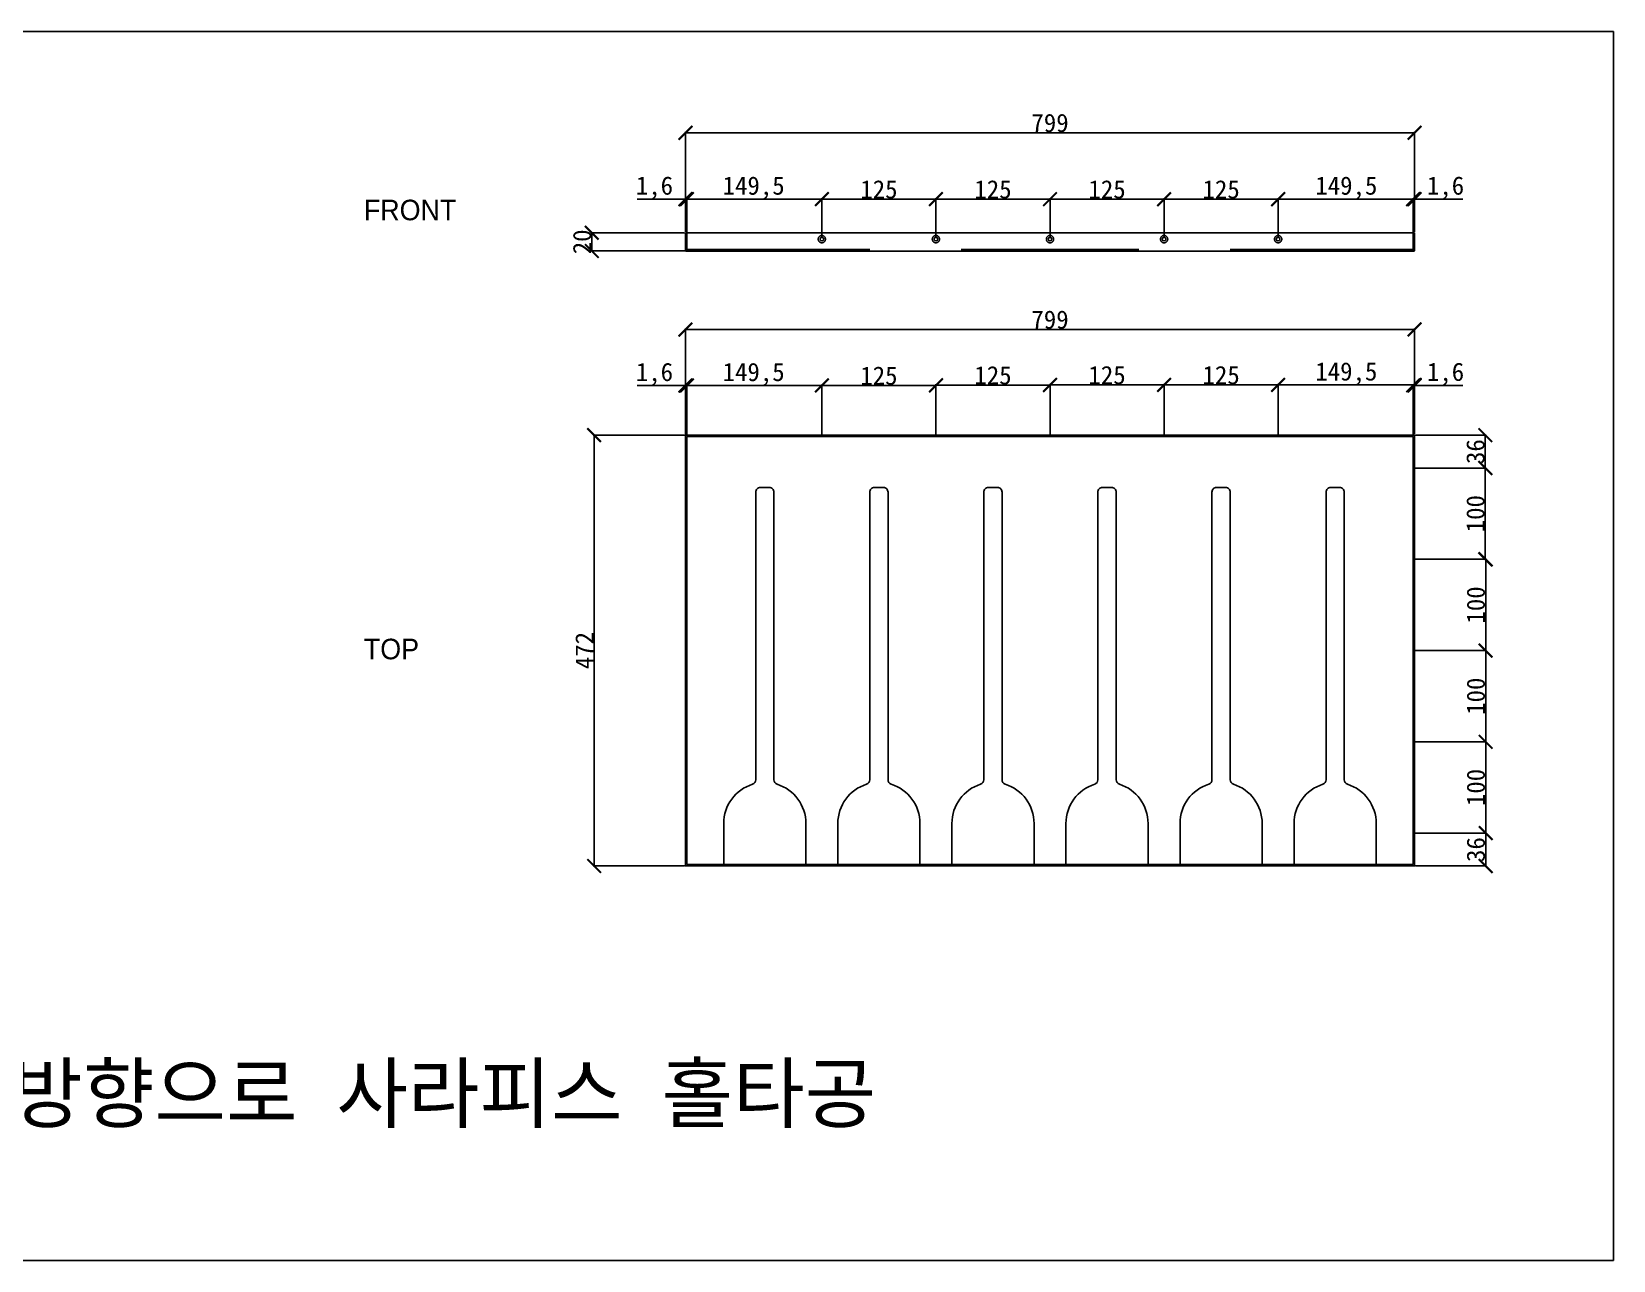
# Model space of a CAD drawing. Header units: millimetres. Extents: x -44117 to 256353, y -2095463 to 65325.
# Drawn here: x 92109 to 93842, y -438087 to -436741 of the extents above; entities that cross this region are included whole.
import ezdxf

# ---------------------------------------------------------------- set-up
doc = ezdxf.new("R2010")
doc.units = ezdxf.units.MM
doc.header["$LTSCALE"] = 10
doc.linetypes.add('_DASH', pattern=[0.6, 0.4, -0.2])
doc.linetypes.add('HIDDEN', pattern=[9.525, 6.35, -3.175])
for name, color, linetype in [('.', 8, 'Continuous'), ('03 Hidden', 253, 'Continuous'), ('DEFAULT', 7, 'Continuous'), ('TEX', 3, 'Continuous')]:
    doc.layers.add(name, color=color, linetype=linetype)
doc.styles.add('맑은고딕', font='malgun.ttf')
doc.dimstyles.new('ISO-25', dxfattribs={"dimtxt": 2.5, "dimasz": 2.5, "dimexe": 1, "dimexo": 1, "dimtad": 1, "dimtxsty": 'Standard', "dimblk": 'ARCHTICK', "dimcen": 2.5, "dimadec": 0, "dimazin": 0, "dimtfac": 1, "dimtmove": 0, "dimatfit": 3, "dimfxl": 0, "dimarcsym": 0})

# ---------------------------------------------------------------- blocks, each defined once
blk = doc.blocks.new('_ArchTick')
at = {"color": 0, "linetype": 'ByBlock', "const_width": 0.15}
blk.add_lwpolyline([(-0.5, -0.5), (0.5, 0.5)], dxfattribs=at)
blk = doc.blocks.new('*D3795')
at = {"color": 0, "lineweight": -2}
for p, q in [((93475, -437181.8), (93475, -437126.7)), ((93624.5, -437127.7), (93475, -437127.7)), ((93624.5, -437181.1), (93624.5, -437126.7))]:
    blk.add_line(p, q, dxfattribs=at)
at = {"layer": 'Defpoints', "color": 0}
for p in [(93475, -437127.7), (93475, -437182.8), (93624.5, -437182.1)]:
    blk.add_point(p, dxfattribs=at)
at = {"color": 0, "lineweight": -2, "xscale": 15, "yscale": 15, "zscale": 15, "rotation": 180}
blk.add_blockref('_ArchTick', (93475, -437127.7), dxfattribs=at)
at = {"color": 0, "lineweight": -2, "xscale": 15, "yscale": 15, "zscale": 15}
blk.add_blockref('_ArchTick', (93624.5, -437127.7), dxfattribs=at)
at = {"color": 0, "insert": (93549.7, -437115.5), "char_height": 20, "attachment_point": 5}
blk.add_mtext('149,5', dxfattribs=at)
blk = doc.blocks.new('*D3796')
at = {"color": 0, "lineweight": -2}
for p, q in [((93350, -437181.8), (93350, -437126.7)), ((93475, -437127.7), (93350, -437127.7)), ((93475, -437181.1), (93475, -437126.7))]:
    blk.add_line(p, q, dxfattribs=at)
at = {"layer": 'Defpoints', "color": 0}
for p in [(93350, -437127.7), (93350, -437182.8), (93475, -437182.1)]:
    blk.add_point(p, dxfattribs=at)
at = {"color": 0, "lineweight": -2, "xscale": 15, "yscale": 15, "zscale": 15, "rotation": 180}
blk.add_blockref('_ArchTick', (93350, -437127.7), dxfattribs=at)
at = {"color": 0, "lineweight": -2, "xscale": 15, "yscale": 15, "zscale": 15}
blk.add_blockref('_ArchTick', (93475, -437127.7), dxfattribs=at)
at = {"color": 0, "insert": (93412.5, -437117.1), "char_height": 20, "attachment_point": 5}
blk.add_mtext('125', dxfattribs=at)
blk = doc.blocks.new('*D3797')
at = {"color": 0, "lineweight": -2}
for p, q in [((93225, -437181.8), (93225, -437126.7)), ((93350, -437127.7), (93225, -437127.7)), ((93350, -437181.8), (93350, -437126.7))]:
    blk.add_line(p, q, dxfattribs=at)
at = {"layer": 'Defpoints', "color": 0}
for p in [(93225, -437127.7), (93225, -437182.8), (93350, -437182.8)]:
    blk.add_point(p, dxfattribs=at)
at = {"color": 0, "lineweight": -2, "xscale": 15, "yscale": 15, "zscale": 15, "rotation": 180}
blk.add_blockref('_ArchTick', (93225, -437127.7), dxfattribs=at)
at = {"color": 0, "lineweight": -2, "xscale": 15, "yscale": 15, "zscale": 15}
blk.add_blockref('_ArchTick', (93350, -437127.7), dxfattribs=at)
at = {"color": 0, "insert": (93287.5, -437117.1), "char_height": 20, "attachment_point": 5}
blk.add_mtext('125', dxfattribs=at)
blk = doc.blocks.new('*D3798')
at = {"color": 0, "lineweight": -2}
for p, q in [((93100, -437181.8), (93100, -437127)), ((93225, -437128), (93100, -437128)), ((93225, -437181.8), (93225, -437127))]:
    blk.add_line(p, q, dxfattribs=at)
at = {"layer": 'Defpoints', "color": 0}
for p in [(93100, -437128), (93100, -437182.8), (93225, -437182.8)]:
    blk.add_point(p, dxfattribs=at)
at = {"color": 0, "lineweight": -2, "xscale": 15, "yscale": 15, "zscale": 15, "rotation": 180}
blk.add_blockref('_ArchTick', (93100, -437128), dxfattribs=at)
at = {"color": 0, "lineweight": -2, "xscale": 15, "yscale": 15, "zscale": 15}
blk.add_blockref('_ArchTick', (93225, -437128), dxfattribs=at)
at = {"color": 0, "insert": (93162.5, -437117.3), "char_height": 20, "attachment_point": 5}
blk.add_mtext('125', dxfattribs=at)
blk = doc.blocks.new('*D3799')
at = {"color": 0, "lineweight": -2}
for p, q in [((92975, -437181.8), (92975, -437127.4)), ((93100, -437128.4), (92975, -437128.4)), ((93100, -437181.8), (93100, -437127.4))]:
    blk.add_line(p, q, dxfattribs=at)
at = {"layer": 'Defpoints', "color": 0}
for p in [(92975, -437128.4), (92975, -437182.8), (93100, -437182.8)]:
    blk.add_point(p, dxfattribs=at)
at = {"color": 0, "lineweight": -2, "xscale": 15, "yscale": 15, "zscale": 15, "rotation": 180}
blk.add_blockref('_ArchTick', (92975, -437128.4), dxfattribs=at)
at = {"color": 0, "lineweight": -2, "xscale": 15, "yscale": 15, "zscale": 15}
blk.add_blockref('_ArchTick', (93100, -437128.4), dxfattribs=at)
at = {"color": 0, "insert": (93037.5, -437117.7), "char_height": 20, "attachment_point": 5}
blk.add_mtext('125', dxfattribs=at)
blk = doc.blocks.new('*D3800')
at = {"color": 0, "lineweight": -2}
for p, q in [((92825.5, -437181.8), (92825.5, -437127.4)), ((92825.5, -437128.4), (92975, -437128.4)), ((92975, -437181.8), (92975, -437127.4))]:
    blk.add_line(p, q, dxfattribs=at)
at = {"layer": 'Defpoints', "color": 0}
for p in [(92975, -437128.4), (92825.5, -437182.8), (92975, -437182.8)]:
    blk.add_point(p, dxfattribs=at)
at = {"color": 0, "lineweight": -2, "xscale": 15, "yscale": 15, "zscale": 15, "rotation": 180}
blk.add_blockref('_ArchTick', (92825.5, -437128.4), dxfattribs=at)
at = {"color": 0, "lineweight": -2, "xscale": 15, "yscale": 15, "zscale": 15}
blk.add_blockref('_ArchTick', (92975, -437128.4), dxfattribs=at)
at = {"color": 0, "insert": (92900.2, -437116.1), "char_height": 20, "attachment_point": 5}
blk.add_mtext('149,5', dxfattribs=at)
blk = doc.blocks.new('*D3801')
at = {"color": 0, "lineweight": -2}
for p, q in [((93225, -436967), (93225, -436923.2)), ((93225, -436924.2), (93350, -436924.2)), ((93350, -436967), (93350, -436923.2))]:
    blk.add_line(p, q, dxfattribs=at)
at = {"layer": 'Defpoints', "color": 0}
for p in [(93350, -436924.2), (93225, -436968), (93350, -436968)]:
    blk.add_point(p, dxfattribs=at)
at = {"color": 0, "lineweight": -2, "xscale": 15, "yscale": 15, "zscale": 15, "rotation": 180}
blk.add_blockref('_ArchTick', (93225, -436924.2), dxfattribs=at)
at = {"color": 0, "lineweight": -2, "xscale": 15, "yscale": 15, "zscale": 15}
blk.add_blockref('_ArchTick', (93350, -436924.2), dxfattribs=at)
at = {"color": 0, "insert": (93287.5, -436913.6), "char_height": 20, "attachment_point": 5}
blk.add_mtext('125', dxfattribs=at)
blk = doc.blocks.new('*D3802')
at = {"color": 0, "lineweight": -2}
for p, q in [((93350, -436966.4), (93350, -436923.2)), ((93350, -436924.2), (93475, -436924.2)), ((93475, -436967), (93475, -436923.2))]:
    blk.add_line(p, q, dxfattribs=at)
at = {"layer": 'Defpoints', "color": 0}
for p in [(93475, -436924.2), (93350, -436967.4), (93475, -436968)]:
    blk.add_point(p, dxfattribs=at)
at = {"color": 0, "lineweight": -2, "xscale": 15, "yscale": 15, "zscale": 15, "rotation": 180}
blk.add_blockref('_ArchTick', (93350, -436924.2), dxfattribs=at)
at = {"color": 0, "lineweight": -2, "xscale": 15, "yscale": 15, "zscale": 15}
blk.add_blockref('_ArchTick', (93475, -436924.2), dxfattribs=at)
at = {"color": 0, "insert": (93412.5, -436913.6), "char_height": 20, "attachment_point": 5}
blk.add_mtext('125', dxfattribs=at)
blk = doc.blocks.new('*D3803')
at = {"color": 0, "lineweight": -2}
for p, q in [((93100, -436967), (93100, -436923.2)), ((93225, -436924.2), (93100, -436924.2)), ((93225, -436967), (93225, -436923.2))]:
    blk.add_line(p, q, dxfattribs=at)
at = {"layer": 'Defpoints', "color": 0}
for p in [(93100, -436924.2), (93100, -436968), (93225, -436968)]:
    blk.add_point(p, dxfattribs=at)
at = {"color": 0, "lineweight": -2, "xscale": 15, "yscale": 15, "zscale": 15, "rotation": 180}
blk.add_blockref('_ArchTick', (93100, -436924.2), dxfattribs=at)
at = {"color": 0, "lineweight": -2, "xscale": 15, "yscale": 15, "zscale": 15}
blk.add_blockref('_ArchTick', (93225, -436924.2), dxfattribs=at)
at = {"color": 0, "insert": (93162.5, -436913.6), "char_height": 20, "attachment_point": 5}
blk.add_mtext('125', dxfattribs=at)
blk = doc.blocks.new('*D3804')
at = {"color": 0, "lineweight": -2}
for p, q in [((92975, -436967), (92975, -436923.2)), ((93100, -436924.2), (92975, -436924.2)), ((93100, -436967), (93100, -436923.2))]:
    blk.add_line(p, q, dxfattribs=at)
at = {"layer": 'Defpoints', "color": 0}
for p in [(92975, -436924.2), (92975, -436968), (93100, -436968)]:
    blk.add_point(p, dxfattribs=at)
at = {"color": 0, "lineweight": -2, "xscale": 15, "yscale": 15, "zscale": 15, "rotation": 180}
blk.add_blockref('_ArchTick', (92975, -436924.2), dxfattribs=at)
at = {"color": 0, "lineweight": -2, "xscale": 15, "yscale": 15, "zscale": 15}
blk.add_blockref('_ArchTick', (93100, -436924.2), dxfattribs=at)
at = {"color": 0, "insert": (93037.5, -436913.6), "char_height": 20, "attachment_point": 5}
blk.add_mtext('125', dxfattribs=at)
blk = doc.blocks.new('*D3805')
at = {"color": 0, "lineweight": -2}
for p, q in [((93475, -436967), (93475, -436923.2)), ((93475, -436924.2), (93624.5, -436924.2)), ((93624.5, -436960), (93624.5, -436923.2))]:
    blk.add_line(p, q, dxfattribs=at)
at = {"layer": 'Defpoints', "color": 0}
for p in [(93624.5, -436924.2), (93624.5, -436961), (93475, -436968)]:
    blk.add_point(p, dxfattribs=at)
at = {"color": 0, "lineweight": -2, "xscale": 15, "yscale": 15, "zscale": 15, "rotation": 180}
blk.add_blockref('_ArchTick', (93475, -436924.2), dxfattribs=at)
at = {"color": 0, "lineweight": -2, "xscale": 15, "yscale": 15, "zscale": 15}
blk.add_blockref('_ArchTick', (93624.5, -436924.2), dxfattribs=at)
at = {"color": 0, "insert": (93549.7, -436911.9), "char_height": 20, "attachment_point": 5}
blk.add_mtext('149,5', dxfattribs=at)
blk = doc.blocks.new('*D3806')
at = {"color": 0, "lineweight": -2}
for p, q in [((93622.9, -436960), (93622.9, -436923.2)), ((93622.9, -436924.2), (93624.5, -436924.2)), ((93624.5, -436960), (93624.5, -436923.2)), ((93624.5, -436924.2), (93677.4, -436924.2))]:
    blk.add_line(p, q, dxfattribs=at)
at = {"layer": 'Defpoints', "color": 0}
for p in [(93624.5, -436924.2), (93622.9, -436961), (93624.5, -436961)]:
    blk.add_point(p, dxfattribs=at)
at = {"color": 0, "lineweight": -2, "xscale": 15, "yscale": 15, "zscale": 15, "rotation": 180}
blk.add_blockref('_ArchTick', (93622.9, -436924.2), dxfattribs=at)
at = {"color": 0, "lineweight": -2, "xscale": 15, "yscale": 15, "zscale": 15}
blk.add_blockref('_ArchTick', (93624.5, -436924.2), dxfattribs=at)
at = {"color": 0, "insert": (93658.4, -436911.9), "char_height": 20, "attachment_point": 5}
blk.add_mtext('1,6', dxfattribs=at)
blk = doc.blocks.new('*D3807')
at = {"color": 0, "lineweight": -2}
for p, q in [((92825.5, -436960), (92825.5, -436923.2)), ((92975, -436924.2), (92825.5, -436924.2)), ((92975, -436967), (92975, -436923.2))]:
    blk.add_line(p, q, dxfattribs=at)
at = {"layer": 'Defpoints', "color": 0}
for p in [(92825.5, -436924.2), (92825.5, -436961), (92975, -436968)]:
    blk.add_point(p, dxfattribs=at)
at = {"color": 0, "lineweight": -2, "xscale": 15, "yscale": 15, "zscale": 15, "rotation": 180}
blk.add_blockref('_ArchTick', (92825.5, -436924.2), dxfattribs=at)
at = {"color": 0, "lineweight": -2, "xscale": 15, "yscale": 15, "zscale": 15}
blk.add_blockref('_ArchTick', (92975, -436924.2), dxfattribs=at)
at = {"color": 0, "insert": (92900.2, -436911.9), "char_height": 20, "attachment_point": 5}
blk.add_mtext('149,5', dxfattribs=at)
blk = doc.blocks.new('*D3808')
at = {"color": 0, "lineweight": -2}
for p, q in [((92825.5, -436924.2), (92772.5, -436924.2)), ((92825.5, -436960), (92825.5, -436923.2)), ((92827.1, -436924.2), (92825.5, -436924.2)), ((92827.1, -436960), (92827.1, -436923.2))]:
    blk.add_line(p, q, dxfattribs=at)
at = {"layer": 'Defpoints', "color": 0}
for p in [(92825.5, -436924.2), (92825.5, -436961), (92827.1, -436961)]:
    blk.add_point(p, dxfattribs=at)
at = {"color": 0, "lineweight": -2, "xscale": 15, "yscale": 15, "zscale": 15, "rotation": 180}
blk.add_blockref('_ArchTick', (92825.5, -436924.2), dxfattribs=at)
at = {"color": 0, "lineweight": -2, "xscale": 15, "yscale": 15, "zscale": 15}
blk.add_blockref('_ArchTick', (92827.1, -436924.2), dxfattribs=at)
at = {"color": 0, "insert": (92791.5, -436911.9), "char_height": 20, "attachment_point": 5}
blk.add_mtext('1,6', dxfattribs=at)
blk = doc.blocks.new('*D3809')
at = {"color": 0, "lineweight": -2}
for p, q in [((92825.5, -437128.4), (92772.5, -437128.4)), ((92825.5, -437181.8), (92825.5, -437127.4)), ((92827.1, -437128.4), (92825.5, -437128.4)), ((92827.1, -437183.4), (92827.1, -437127.4))]:
    blk.add_line(p, q, dxfattribs=at)
at = {"layer": 'Defpoints', "color": 0}
for p in [(92825.5, -437128.4), (92825.5, -437182.8), (92827.1, -437184.4)]:
    blk.add_point(p, dxfattribs=at)
at = {"color": 0, "lineweight": -2, "xscale": 15, "yscale": 15, "zscale": 15, "rotation": 180}
blk.add_blockref('_ArchTick', (92825.5, -437128.4), dxfattribs=at)
at = {"color": 0, "lineweight": -2, "xscale": 15, "yscale": 15, "zscale": 15}
blk.add_blockref('_ArchTick', (92827.1, -437128.4), dxfattribs=at)
at = {"color": 0, "insert": (92791.5, -437116.1), "char_height": 20, "attachment_point": 5}
blk.add_mtext('1,6', dxfattribs=at)
blk = doc.blocks.new('*D3810')
at = {"color": 0, "lineweight": -2}
for p, q in [((93622.9, -437183.4), (93622.9, -437127.2)), ((93622.9, -437128.2), (93624.5, -437128.2)), ((93624.5, -437181.8), (93624.5, -437127.2)), ((93624.5, -437128.2), (93677.4, -437128.2))]:
    blk.add_line(p, q, dxfattribs=at)
at = {"layer": 'Defpoints', "color": 0}
for p in [(93624.5, -437128.2), (93622.9, -437184.4), (93624.5, -437182.8)]:
    blk.add_point(p, dxfattribs=at)
at = {"color": 0, "lineweight": -2, "xscale": 15, "yscale": 15, "zscale": 15, "rotation": 180}
blk.add_blockref('_ArchTick', (93622.9, -437128.2), dxfattribs=at)
at = {"color": 0, "lineweight": -2, "xscale": 15, "yscale": 15, "zscale": 15}
blk.add_blockref('_ArchTick', (93624.5, -437128.2), dxfattribs=at)
at = {"color": 0, "insert": (93658.4, -437115.9), "char_height": 20, "attachment_point": 5}
blk.add_mtext('1,6', dxfattribs=at)
blk = doc.blocks.new('*D3811')
at = {"color": 0, "lineweight": -2}
for p, q in [((93625.5, -437418.8), (93703.4, -437418.8)), ((93702.4, -437418.8), (93702.4, -437518.8)), ((93625.5, -437518.8), (93703.4, -437518.8))]:
    blk.add_line(p, q, dxfattribs=at)
at = {"layer": 'Defpoints', "color": 0}
for p in [(93624.5, -437418.8), (93624.5, -437518.8), (93702.4, -437518.8)]:
    blk.add_point(p, dxfattribs=at)
at = {"color": 0, "lineweight": -2, "xscale": 15, "yscale": 15, "zscale": 15}
for p, rotation in [((93702.4, -437418.8), 90), ((93702.4, -437518.8), 270)]:
    blk.add_blockref('_ArchTick', p, dxfattribs=dict(at, rotation=rotation))
at = {"color": 0, "insert": (93691.7, -437468.8), "char_height": 20, "attachment_point": 5, "rotation": 90}
blk.add_mtext('100', dxfattribs=at)
blk = doc.blocks.new('*D3812')
at = {"color": 0, "lineweight": -2}
for p, q in [((93625.5, -437318.8), (93703.4, -437318.8)), ((93702.4, -437418.8), (93702.4, -437318.8)), ((93625.5, -437418.8), (93703.4, -437418.8))]:
    blk.add_line(p, q, dxfattribs=at)
at = {"layer": 'Defpoints', "color": 0}
for p in [(93624.5, -437318.8), (93702.4, -437318.8), (93624.5, -437418.8)]:
    blk.add_point(p, dxfattribs=at)
at = {"color": 0, "lineweight": -2, "xscale": 15, "yscale": 15, "zscale": 15}
for p, rotation in [((93702.4, -437318.8), 90), ((93702.4, -437418.8), 270)]:
    blk.add_blockref('_ArchTick', p, dxfattribs=dict(at, rotation=rotation))
at = {"color": 0, "insert": (93691.7, -437368.8), "char_height": 20, "attachment_point": 5, "rotation": 90}
blk.add_mtext('100', dxfattribs=at)
blk = doc.blocks.new('*D3813')
at = {"color": 0, "lineweight": -2}
for p, q in [((93625.5, -437218.8), (93703, -437218.8)), ((93702, -437318.8), (93702, -437218.8)), ((93625.5, -437318.8), (93703, -437318.8))]:
    blk.add_line(p, q, dxfattribs=at)
at = {"layer": 'Defpoints', "color": 0}
for p in [(93624.5, -437218.8), (93702, -437218.8), (93624.5, -437318.8)]:
    blk.add_point(p, dxfattribs=at)
at = {"color": 0, "lineweight": -2, "xscale": 15, "yscale": 15, "zscale": 15}
for p, rotation in [((93702, -437218.8), 90), ((93702, -437318.8), 270)]:
    blk.add_blockref('_ArchTick', p, dxfattribs=dict(at, rotation=rotation))
at = {"color": 0, "insert": (93691.3, -437268.8), "char_height": 20, "attachment_point": 5, "rotation": 90}
blk.add_mtext('100', dxfattribs=at)
blk = doc.blocks.new('*D3814')
at = {"color": 0, "lineweight": -2}
for p, q in [((93625.5, -437518.8), (93703.4, -437518.8)), ((93702.4, -437518.8), (93702.4, -437618.8)), ((93625.5, -437618.8), (93703.4, -437618.8))]:
    blk.add_line(p, q, dxfattribs=at)
at = {"layer": 'Defpoints', "color": 0}
for p in [(93624.5, -437518.8), (93624.5, -437618.8), (93702.4, -437618.8)]:
    blk.add_point(p, dxfattribs=at)
at = {"color": 0, "lineweight": -2, "xscale": 15, "yscale": 15, "zscale": 15}
for p, rotation in [((93702.4, -437518.8), 90), ((93702.4, -437618.8), 270)]:
    blk.add_blockref('_ArchTick', p, dxfattribs=dict(at, rotation=rotation))
at = {"color": 0, "insert": (93691.7, -437568.8), "char_height": 20, "attachment_point": 5, "rotation": 90}
blk.add_mtext('100', dxfattribs=at)
blk = doc.blocks.new('*D3815')
at = {"color": 0, "lineweight": -2}
for p, q in [((93625.5, -437182.8), (93703, -437182.8)), ((93702, -437218.8), (93702, -437182.8)), ((93625.5, -437218.8), (93703, -437218.8))]:
    blk.add_line(p, q, dxfattribs=at)
at = {"layer": 'Defpoints', "color": 0}
for p in [(93624.5, -437182.8), (93702, -437182.8), (93624.5, -437218.8)]:
    blk.add_point(p, dxfattribs=at)
at = {"color": 0, "lineweight": -2, "xscale": 15, "yscale": 15, "zscale": 15}
for p, rotation in [((93702, -437182.8), 90), ((93702, -437218.8), 270)]:
    blk.add_blockref('_ArchTick', p, dxfattribs=dict(at, rotation=rotation))
at = {"color": 0, "insert": (93691.3, -437200.8), "char_height": 20, "attachment_point": 5, "rotation": 90}
blk.add_mtext('36', dxfattribs=at)
blk = doc.blocks.new('*D3816')
at = {"color": 0, "lineweight": -2}
for p, q in [((92824.5, -437182.8), (92724.4, -437182.8)), ((92725.4, -437182.8), (92725.4, -437654.8)), ((92824.5, -437654.8), (92724.4, -437654.8))]:
    blk.add_line(p, q, dxfattribs=at)
at = {"layer": 'Defpoints', "color": 0}
for p in [(92825.5, -437182.8), (92725.4, -437654.8), (92825.5, -437654.8)]:
    blk.add_point(p, dxfattribs=at)
at = {"color": 0, "lineweight": -2, "xscale": 15, "yscale": 15, "zscale": 15}
for p, rotation in [((92725.4, -437182.8), 90), ((92725.4, -437654.8), 270)]:
    blk.add_blockref('_ArchTick', p, dxfattribs=dict(at, rotation=rotation))
at = {"color": 0, "insert": (92714.8, -437418.8), "char_height": 20, "attachment_point": 5, "rotation": 90}
blk.add_mtext('472', dxfattribs=at)
blk = doc.blocks.new('*D3817')
at = {"color": 0, "lineweight": -2}
for p, q in [((93626.1, -437618.8), (93703.4, -437618.8)), ((93702.4, -437618.8), (93702.4, -437654.8)), ((93625.5, -437654.8), (93703.4, -437654.8))]:
    blk.add_line(p, q, dxfattribs=at)
at = {"layer": 'Defpoints', "color": 0}
for p in [(93625.1, -437618.8), (93624.5, -437654.8), (93702.4, -437654.8)]:
    blk.add_point(p, dxfattribs=at)
at = {"color": 0, "lineweight": -2, "xscale": 15, "yscale": 15, "zscale": 15}
for p, rotation in [((93702.4, -437618.8), 90), ((93702.4, -437654.8), 270)]:
    blk.add_blockref('_ArchTick', p, dxfattribs=dict(at, rotation=rotation))
at = {"color": 0, "insert": (93691.7, -437636.8), "char_height": 20, "attachment_point": 5, "rotation": 90}
blk.add_mtext('36', dxfattribs=at)
blk = doc.blocks.new('*D3818')
at = {"color": 0, "lineweight": -2}
for p, q in [((92825.5, -436960), (92825.5, -436850.5)), ((92825.5, -436851.5), (93624.5, -436851.5)), ((93624.5, -436960), (93624.5, -436850.5))]:
    blk.add_line(p, q, dxfattribs=at)
at = {"layer": 'Defpoints', "color": 0}
for p in [(93624.5, -436851.5), (92825.5, -436961), (93624.5, -436961)]:
    blk.add_point(p, dxfattribs=at)
at = {"color": 0, "lineweight": -2, "xscale": 15, "yscale": 15, "zscale": 15, "rotation": 180}
blk.add_blockref('_ArchTick', (92825.5, -436851.5), dxfattribs=at)
at = {"color": 0, "lineweight": -2, "xscale": 15, "yscale": 15, "zscale": 15}
blk.add_blockref('_ArchTick', (93624.5, -436851.5), dxfattribs=at)
at = {"color": 0, "insert": (93225, -436840.8), "char_height": 20, "attachment_point": 5}
blk.add_mtext('799', dxfattribs=at)
blk = doc.blocks.new('*D3819')
at = {"color": 0, "lineweight": -2}
for p, q in [((92825.5, -437181.8), (92825.5, -437066)), ((92825.5, -437067), (93624.5, -437067)), ((93624.5, -437181.8), (93624.5, -437066))]:
    blk.add_line(p, q, dxfattribs=at)
at = {"layer": 'Defpoints', "color": 0}
for p in [(93624.5, -437067), (92825.5, -437182.8), (93624.5, -437182.8)]:
    blk.add_point(p, dxfattribs=at)
at = {"color": 0, "lineweight": -2, "xscale": 15, "yscale": 15, "zscale": 15, "rotation": 180}
blk.add_blockref('_ArchTick', (92825.5, -437067), dxfattribs=at)
at = {"color": 0, "lineweight": -2, "xscale": 15, "yscale": 15, "zscale": 15}
blk.add_blockref('_ArchTick', (93624.5, -437067), dxfattribs=at)
at = {"color": 0, "insert": (93225, -437056.3), "char_height": 20, "attachment_point": 5}
blk.add_mtext('799', dxfattribs=at)
blk = doc.blocks.new('*D3820')
at = {"color": 0, "lineweight": -2}
for p, q in [((92824.5, -436961), (92721.9, -436961)), ((92722.9, -436961), (92722.9, -436981)), ((92825, -436981), (92721.9, -436981))]:
    blk.add_line(p, q, dxfattribs=at)
at = {"layer": 'Defpoints', "color": 0}
for p in [(92825.5, -436961), (92722.9, -436981), (92826, -436981)]:
    blk.add_point(p, dxfattribs=at)
at = {"color": 0, "lineweight": -2, "xscale": 15, "yscale": 15, "zscale": 15}
for p, rotation in [((92722.9, -436961), 90), ((92722.9, -436981), 270)]:
    blk.add_blockref('_ArchTick', p, dxfattribs=dict(at, rotation=rotation))
at = {"color": 0, "insert": (92712.3, -436971), "char_height": 20, "attachment_point": 5, "rotation": 90}
blk.add_mtext('20', dxfattribs=at)

msp = doc.modelspace()

# ---------------------------------------------------------------- hatches: boundary and pattern name
at = {"layer": '.'}
h = msp.add_hatch(color=1, dxfattribs=at)
h.dxf.hatch_style = 1
h.paths.add_polyline_path([(92976.70179, -437182.75417), (92973.20179, -437182.75417), (92973.20179, -437184.35417), (92976.70179, -437184.35417)])
h = msp.add_hatch(color=1, dxfattribs=at)
h.dxf.hatch_style = 1
h.paths.add_polyline_path([(93101.70179, -437182.75417), (93098.20179, -437182.75417), (93098.20179, -437184.35417), (93101.70179, -437184.35417)])
h = msp.add_hatch(color=1, dxfattribs=at)
h.dxf.hatch_style = 1
h.paths.add_polyline_path([(93226.70179, -437182.75417), (93223.20179, -437182.75417), (93223.20179, -437184.35417), (93226.70179, -437184.35417)])
h = msp.add_hatch(color=1, dxfattribs=at)
h.dxf.hatch_style = 1
h.paths.add_polyline_path([(93351.70179, -437182.75417), (93348.20179, -437182.75417), (93348.20179, -437184.35417), (93351.70179, -437184.35417)])
h = msp.add_hatch(color=1, dxfattribs=at)
h.dxf.hatch_style = 1
h.paths.add_polyline_path([(93476.70179, -437182.75417), (93473.20179, -437182.75417), (93473.20179, -437184.35417), (93476.70179, -437184.35417)])
h = msp.add_hatch(color=1, dxfattribs=at)
h.dxf.hatch_style = 1
h.paths.add_polyline_path([(92825.45179, -437220.50625), (92825.45179, -437217.00625), (92827.05179, -437217.00625), (92827.05179, -437220.50625)])
h = msp.add_hatch(color=1, dxfattribs=at)
h.dxf.hatch_style = 1
h.paths.add_polyline_path([(93624.45179, -437220.50625), (93624.45179, -437217.00625), (93622.85179, -437217.00625), (93622.85179, -437220.50625)])
h = msp.add_hatch(color=1, dxfattribs=at)
h.dxf.hatch_style = 1
h.paths.add_polyline_path([(92825.45179, -437320.50625), (92825.45179, -437317.00625), (92827.05179, -437317.00625), (92827.05179, -437320.50625)])
h = msp.add_hatch(color=1, dxfattribs=at)
h.dxf.hatch_style = 1
h.paths.add_polyline_path([(93624.45179, -437320.50625), (93624.45179, -437317.00625), (93622.85179, -437317.00625), (93622.85179, -437320.50625)])
h = msp.add_hatch(color=1, dxfattribs=at)
h.dxf.hatch_style = 1
h.paths.add_polyline_path([(92825.45179, -437420.50625), (92825.45179, -437417.00625), (92827.05179, -437417.00625), (92827.05179, -437420.50625)])
h = msp.add_hatch(color=1, dxfattribs=at)
h.dxf.hatch_style = 1
h.paths.add_polyline_path([(93624.45179, -437420.50625), (93624.45179, -437417.00625), (93622.85179, -437417.00625), (93622.85179, -437420.50625)])
h = msp.add_hatch(color=1, dxfattribs=at)
h.dxf.hatch_style = 1
h.paths.add_polyline_path([(92825.45179, -437520.50625), (92825.45179, -437517.00625), (92827.05179, -437517.00625), (92827.05179, -437520.50625)])
h = msp.add_hatch(color=1, dxfattribs=at)
h.dxf.hatch_style = 1
h.paths.add_polyline_path([(92825.45179, -437520.50625), (92825.45179, -437517.00625), (92827.05179, -437517.00625), (92827.05179, -437520.50625)])
h = msp.add_hatch(color=1, dxfattribs=at)
h.dxf.hatch_style = 1
h.paths.add_polyline_path([(93624.45179, -437520.50625), (93624.45179, -437517.00625), (93622.85179, -437517.00625), (93622.85179, -437520.50625)])
h = msp.add_hatch(color=1, dxfattribs=at)
h.dxf.hatch_style = 1
h.paths.add_polyline_path([(93624.45179, -437520.50625), (93624.45179, -437517.00625), (93622.85179, -437517.00625), (93622.85179, -437520.50625)])
h = msp.add_hatch(color=1, dxfattribs=at)
h.dxf.hatch_style = 1
h.paths.add_polyline_path([(92825.45179, -437620.50625), (92825.45179, -437617.00625), (92827.05179, -437617.00625), (92827.05179, -437620.50625)])
h = msp.add_hatch(color=1, dxfattribs=at)
h.dxf.hatch_style = 1
h.paths.add_polyline_path([(92825.45179, -437620.50625), (92825.45179, -437617.00625), (92827.05179, -437617.00625), (92827.05179, -437620.50625)])
h = msp.add_hatch(color=1, dxfattribs=at)
h.dxf.hatch_style = 1
h.paths.add_polyline_path([(93624.45179, -437620.50625), (93624.45179, -437617.00625), (93622.85179, -437617.00625), (93622.85179, -437620.50625)])
h = msp.add_hatch(color=1, dxfattribs=at)
h.dxf.hatch_style = 1
h.paths.add_polyline_path([(93624.45179, -437620.50625), (93624.45179, -437617.00625), (93622.85179, -437617.00625), (93622.85179, -437620.50625)])
h = msp.add_hatch(color=1, dxfattribs=at)
h.dxf.hatch_style = 1
h.paths.add_polyline_path([(92976.70179, -437654.75832), (92973.20179, -437654.75832), (92973.20179, -437653.15832), (92976.70179, -437653.15832)])
h = msp.add_hatch(color=1, dxfattribs=at)
h.dxf.hatch_style = 1
h.paths.add_polyline_path([(93101.70179, -437654.75832), (93098.20179, -437654.75832), (93098.20179, -437653.15832), (93101.70179, -437653.15832)])
h = msp.add_hatch(color=1, dxfattribs=at)
h.dxf.hatch_style = 1
h.paths.add_polyline_path([(93226.70179, -437654.75832), (93223.20179, -437654.75832), (93223.20179, -437653.15832), (93226.70179, -437653.15832)])
h = msp.add_hatch(color=1, dxfattribs=at)
h.dxf.hatch_style = 1
h.paths.add_polyline_path([(93351.70179, -437654.75832), (93348.20179, -437654.75832), (93348.20179, -437653.15832), (93351.70179, -437653.15832)])
h = msp.add_hatch(color=1, dxfattribs=at)
h.dxf.hatch_style = 1
h.paths.add_polyline_path([(93476.70179, -437654.75832), (93473.20179, -437654.75832), (93473.20179, -437653.15832), (93476.70179, -437653.15832)])

# ---------------------------------------------------------------- linework, layer by layer
for p, q in [((92825.45179, -436961.02545, 0), (93224.95179, -436961.02545, 0)), ((92825.45179, -436980.52545, 0), (92825.45179, -436961.02545, 0)), ((92827.05179, -436961.02545, 0), (92827.05179, -436981.02545, 0)), ((93624.45179, -436961.02545, 0), (93224.95179, -436961.02545, 0)), ((93622.85179, -436961.02545, 0), (93622.85179, -436981.02545, 0)), ((93624.45179, -436980.52545, 0), (93624.45179, -436961.02545, 0)), ((93224.95179, -436981.02545, 0), (92825.95179, -436981.02545, 0)), ((93224.95179, -436981.02545, 0), (93623.95179, -436981.02545, 0)), ((93622.85179, -436969.77545, 0), (93622.85179, -436978.92545, 0)), ((92973.20179, -437182.75417, 0), (92976.70179, -437182.75417, 0)), ((93098.20179, -437182.75417, 0), (93101.70179, -437182.75417, 0)), ((93223.20179, -437182.75417, 0), (93226.70179, -437182.75417, 0)), ((93348.20179, -437182.75417, 0), (93351.70179, -437182.75417, 0)), ((93348.20179, -437184.35417, 0), (93351.70179, -437184.35417, 0)), ((93473.20179, -437182.75417, 0), (93476.70179, -437182.75417, 0)), ((93473.20179, -437184.35417, 0), (93476.70179, -437184.35417, 0)), ((92825.45179, -437217.00625, 0), (92825.45179, -437220.50625, 0)), ((92827.05179, -437217.00625, 0), (92827.05179, -437220.50625, 0)), ((93622.85179, -437217.00625, 0), (93622.85179, -437220.50625, 0)), ((93624.45179, -437217.00625, 0), (93624.45179, -437220.50625, 0)), ((92825.45179, -437317.00625, 0), (92825.45179, -437320.50625, 0)), ((92827.05179, -437317.00625, 0), (92827.05179, -437320.50625, 0)), ((93622.85179, -437317.00625, 0), (93622.85179, -437320.50625, 0)), ((93624.45179, -437317.00625, 0), (93624.45179, -437320.50625, 0)), ((92825.45179, -437417.00625, 0), (92825.45179, -437420.50625, 0)), ((92827.05179, -437417.00625, 0), (92827.05179, -437420.50625, 0)), ((93622.85179, -437417.00625, 0), (93622.85179, -437420.50625, 0)), ((93624.45179, -437417.00625, 0), (93624.45179, -437420.50625, 0)), ((92825.45179, -437517.00625, 0), (92825.45179, -437520.50625, 0)), ((92825.45179, -437517.00625, 0), (92825.45179, -437520.50625, 0)), ((92827.05179, -437517.00625, 0), (92827.05179, -437520.50625, 0)), ((92827.05179, -437517.00625, 0), (92827.05179, -437520.50625, 0)), ((93622.85179, -437517.00625, 0), (93622.85179, -437520.50625, 0)), ((93622.85179, -437517.00625, 0), (93622.85179, -437520.50625, 0)), ((93624.45179, -437517.00625, 0), (93624.45179, -437520.50625, 0)), ((93624.45179, -437517.00625, 0), (93624.45179, -437520.50625, 0)), ((92825.45179, -437617.00625, 0), (92825.45179, -437620.50625, 0)), ((92825.45179, -437617.00625, 0), (92825.45179, -437620.50625, 0)), ((92827.05179, -437617.00625, 0), (92827.05179, -437620.50625, 0)), ((92827.05179, -437617.00625, 0), (92827.05179, -437620.50625, 0)), ((93622.85179, -437617.00625, 0), (93622.85179, -437620.50625, 0)), ((93622.85179, -437617.00625, 0), (93622.85179, -437620.50625, 0)), ((93624.45179, -437617.00625, 0), (93624.45179, -437620.50625, 0)), ((93624.45179, -437617.00625, 0), (93624.45179, -437620.50625, 0))]:
    msp.add_line(p, q)
at = {"color": 9, "linetype": '_DASH', "ltscale": 50}
for p in [(92827.55179, -436979.42545, 0), (93622.35179, -436979.42545, 0)]:
    msp.add_line(p, (93224.95179, -436979.42545, 0), dxfattribs=at)
at = {"color": 1, "true_color": 0xff0000}
for p, q in [((92973.20179, -437184.35417, 0), (92973.20179, -437182.75417, 0)), ((92976.70179, -437184.35417, 0), (92976.70179, -437182.75417, 0)), ((93098.20179, -437184.35417, 0), (93098.20179, -437182.75417, 0)), ((93101.70179, -437184.35417, 0), (93101.70179, -437182.75417, 0)), ((93223.20179, -437184.35417, 0), (93223.20179, -437182.75417, 0)), ((93226.70179, -437184.35417, 0), (93226.70179, -437182.75417, 0)), ((93348.20179, -437184.35417, 0), (93348.20179, -437182.75417, 0)), ((93351.70179, -437184.35417, 0), (93351.70179, -437182.75417, 0)), ((93473.20179, -437184.35417, 0), (93473.20179, -437182.75417, 0)), ((93476.70179, -437184.35417, 0), (93476.70179, -437182.75417, 0)), ((92827.05179, -437217.00625, 0), (92825.45179, -437217.00625, 0)), ((92827.05179, -437220.50625, 0), (92825.45179, -437220.50625, 0)), ((93622.85179, -437217.00625, 0), (93624.45179, -437217.00625, 0)), ((93622.85179, -437220.50625, 0), (93624.45179, -437220.50625, 0)), ((92827.05179, -437317.00625, 0), (92825.45179, -437317.00625, 0)), ((92827.05179, -437320.50625, 0), (92825.45179, -437320.50625, 0)), ((93622.85179, -437317.00625, 0), (93624.45179, -437317.00625, 0)), ((93622.85179, -437320.50625, 0), (93624.45179, -437320.50625, 0)), ((92827.05179, -437417.00625, 0), (92825.45179, -437417.00625, 0)), ((93622.85179, -437417.00625, 0), (93624.45179, -437417.00625, 0)), ((92827.05179, -437420.50625, 0), (92825.45179, -437420.50625, 0)), ((93622.85179, -437420.50625, 0), (93624.45179, -437420.50625, 0)), ((92827.05179, -437517.00625, 0), (92825.45179, -437517.00625, 0)), ((92827.05179, -437517.00625, 0), (92825.45179, -437517.00625, 0)), ((92827.05179, -437520.50625, 0), (92825.45179, -437520.50625, 0)), ((92827.05179, -437520.50625, 0), (92825.45179, -437520.50625, 0)), ((93622.85179, -437517.00625, 0), (93624.45179, -437517.00625, 0)), ((93622.85179, -437517.00625, 0), (93624.45179, -437517.00625, 0)), ((93622.85179, -437520.50625, 0), (93624.45179, -437520.50625, 0)), ((93622.85179, -437520.50625, 0), (93624.45179, -437520.50625, 0)), ((92827.05179, -437617.00625, 0), (92825.45179, -437617.00625, 0)), ((92827.05179, -437617.00625, 0), (92825.45179, -437617.00625, 0)), ((92827.05179, -437620.50625, 0), (92825.45179, -437620.50625, 0)), ((92827.05179, -437620.50625, 0), (92825.45179, -437620.50625, 0)), ((93622.85179, -437617.00625, 0), (93624.45179, -437617.00625, 0)), ((93622.85179, -437617.00625, 0), (93624.45179, -437617.00625, 0)), ((93622.85179, -437620.50625, 0), (93624.45179, -437620.50625, 0)), ((93622.85179, -437620.50625, 0), (93624.45179, -437620.50625, 0)), ((92973.20179, -437653.15832, 0), (92973.20179, -437654.75832, 0)), ((92976.70179, -437653.15832, 0), (92976.70179, -437654.75832, 0)), ((93098.20179, -437653.15832, 0), (93098.20179, -437654.75832, 0)), ((93101.70179, -437653.15832, 0), (93101.70179, -437654.75832, 0)), ((93223.20179, -437653.15832, 0), (93223.20179, -437654.75832, 0)), ((93226.70179, -437653.15832, 0), (93226.70179, -437654.75832, 0)), ((93348.20179, -437653.15832, 0), (93348.20179, -437654.75832, 0)), ((93351.70179, -437653.15832, 0), (93351.70179, -437654.75832, 0)), ((93473.20179, -437653.15832, 0), (93473.20179, -437654.75832, 0)), ((93476.70179, -437653.15832, 0), (93476.70179, -437654.75832, 0))]:
    msp.add_line(p, q, dxfattribs=at)
msp.add_lwpolyline([(90375.70059, -436740.66965), (93842.32462, -436740.66965), (93842.32462, -438086.89438), (90375.70059, -438086.89438)], close=True)
at = {"color": 2, "linetype": 'HIDDEN'}
for centre in [(92974.95179, -436968.02545), (93099.95179, -436968.02545), (93224.95179, -436968.02545), (93349.95179, -436968.02545), (93474.95179, -436968.02545)]:
    msp.add_circle(centre, 4, dxfattribs=at)
for centre, start, end in [((92825.95179, -436980.52545, 0), 180, 270), ((93623.95179, -436980.52545, 0), 270, 0)]:
    msp.add_arc(centre, 0.5, start, end)
at = {"color": 9, "linetype": '_DASH', "ltscale": 50}
msp.add_arc((93622.35179, -436978.92545, 0), 0.5, 270, 0, dxfattribs=at)
at = {"layer": '03 Hidden', "color": 7, "elevation": 0}
for points in [[(93624.45179, -437182.75417), (93624.45179, -437654.75832), (92825.45179, -437654.75832), (92825.45179, -437182.75417)], [(93622.85179, -437184.35417), (93622.85179, -437653.15832), (92827.05179, -437653.15832), (92827.05179, -437184.35417)]]:
    msp.add_lwpolyline(points, close=True, dxfattribs=at)
for points in [[(92957.45179, -437653.15832), (92957.45179, -437608.15832, 0.3275382217), (92925.95179, -437565.23106, -0.3275382217), (92922.45179, -437560.46136), (92922.45179, -437250.15417), (92922.45179, -437245.15417, 0.4142135624), (92917.45179, -437240.15417), (92907.45179, -437240.15417, 0.4142135624), (92902.45179, -437245.15417), (92902.45179, -437250.15417), (92902.45179, -437560.46136, -0.3275382217), (92898.95179, -437565.23106, 0.3275382217), (92867.45179, -437608.15832), (92867.45179, -437653.15832)], [(93082.45179, -437653.15832), (93082.45179, -437608.15832, 0.3275382217), (93050.95179, -437565.23106, -0.3275382217), (93047.45179, -437560.46136), (93047.45179, -437250.15417), (93047.45179, -437245.15417, 0.4142135624), (93042.45179, -437240.15417), (93032.45179, -437240.15417, 0.4142135624), (93027.45179, -437245.15417), (93027.45179, -437250.15417), (93027.45179, -437560.46136, -0.3275382217), (93023.95179, -437565.23106, 0.3275382217), (92992.45179, -437608.15832), (92992.45179, -437653.15832)], [(93207.45179, -437653.15832), (93207.45179, -437608.15832, 0.3275382217), (93175.95179, -437565.23106, -0.3275382217), (93172.45179, -437560.46136), (93172.45179, -437250.15417), (93172.45179, -437245.15417, 0.4142135624), (93167.45179, -437240.15417), (93157.45179, -437240.15417, 0.4142135624), (93152.45179, -437245.15417), (93152.45179, -437250.15417), (93152.45179, -437560.46136, -0.3275382217), (93148.95179, -437565.23106, 0.3275382217), (93117.45179, -437608.15832), (93117.45179, -437653.15832)], [(93332.45179, -437653.15832), (93332.45179, -437608.15832, 0.3275382217), (93300.95179, -437565.23106, -0.3275382217), (93297.45179, -437560.46136), (93297.45179, -437250.15417), (93297.45179, -437245.15417, 0.4142135624), (93292.45179, -437240.15417), (93282.45179, -437240.15417, 0.4142135624), (93277.45179, -437245.15417), (93277.45179, -437250.15417), (93277.45179, -437560.46136, -0.3275382217), (93273.95179, -437565.23106, 0.3275382217), (93242.45179, -437608.15832), (93242.45179, -437653.15832)], [(93457.45179, -437653.15832), (93457.45179, -437608.15832, 0.3275382217), (93425.95179, -437565.23106, -0.3275382217), (93422.45179, -437560.46136), (93422.45179, -437250.15417), (93422.45179, -437245.15417, 0.4142135624), (93417.45179, -437240.15417), (93407.45179, -437240.15417, 0.4142135624), (93402.45179, -437245.15417), (93402.45179, -437250.15417), (93402.45179, -437560.46136, -0.3275382217), (93398.95179, -437565.23106, 0.3275382217), (93367.45179, -437608.15832), (93367.45179, -437653.15832)], [(93582.45179, -437653.15832), (93582.45179, -437608.15832, 0.3275382217), (93550.95179, -437565.23106, -0.3275382217), (93547.45179, -437560.46136), (93547.45179, -437250.15417), (93547.45179, -437245.15417, 0.4142135624), (93542.45179, -437240.15417), (93532.45179, -437240.15417, 0.4142135624), (93527.45179, -437245.15417), (93527.45179, -437250.15417), (93527.45179, -437560.46136, -0.3275382217), (93523.95179, -437565.23106, 0.3275382217), (93492.45179, -437608.15832), (93492.45179, -437653.15832)]]:
    msp.add_lwpolyline(points, format="xyb", dxfattribs=at)
at = {"layer": 'DEFAULT'}
for centre in [(92974.95179, -436968.02545, 0), (93099.95179, -436968.02545, 0), (93224.95179, -436968.02545, 0), (93224.95179, -436968.02545, 0), (93349.95179, -436968.02545, 0), (93474.95179, -436968.02545, 0)]:
    msp.add_circle(centre, 2, dxfattribs=at)

# ---------------------------------------------------------------- texts
at = {"insert": (91132.35924, -437872.59792), "char_height": 62.5, "attachment_point": 1}
msp.add_mtext_dynamic_manual_height_columns('{\\f굴림|b0|i0|c129|p50;홀은} {\\f굴림|b0|i0|c129|p50;모두} {\\f굴림|b0|i0|c129|p50;내부에서} {\\f굴림|b0|i0|c129|p50;바깥} {\\f굴림|b0|i0|c129|p50;방향으로} {\\f굴림|b0|i0|c129|p50;사라피스} {\\f굴림|b0|i0|c129|p50;홀타공}', width=74938.5722629, gutter_width=312.5, heights=[-69.82357], dxfattribs=at)
at = {"layer": 'TEX', "color": 7, "char_height": 30, "attachment_point": 1, "style": '맑은고딕'}
for s, heights, insert in [('{\\fGulim|b0|i0|c129|p50;\\H0.75x;FRONT}', [-23.36884], (92473.05621, -436924.81739, 0)), ('{\\fGulim|b0|i0|c129|p50;\\H0.75x;TOP}', [-23.06924], (92473.05621, -437405.82454, 0))]:
    msp.add_mtext_dynamic_manual_height_columns(s, width=1250.4821618, gutter_width=4.11506, heights=heights, dxfattribs=dict(at, insert=insert))

# ---------------------------------------------------------------- dimensions: what is measured, and where the dimension line sits
at = {"color": 7}
for base, p1, p2, picture, middle in [((93624.45179, -436851.46871), (92825.45179, -436961.02545, 0), (93624.45179, -436961.02545), '*D3818', (93224.95179, -436840.84371)), ((92825.45179, -436924.19367), (92974.95179, -436968.02545, 0), (92825.45179, -436961.02545, 0), '*D3807', (92900.20179, -436911.902)), ((93624.45179, -436924.19367), (93474.95179, -436968.02545), (93624.45179, -436961.02545), '*D3805', (93549.70179, -436911.902)), ((93624.45179, -437066.96699), (92825.45179, -437182.75417, 0), (93624.45179, -437182.75417, 0), '*D3819', (93224.95179, -437056.34199)), ((92974.95179, -437128.37102), (92825.45179, -437182.75417, 0), (92974.95179, -437182.75417), '*D3800', (92900.20179, -437116.07936)), ((93474.95179, -437127.74602), (93624.45179, -437182.12917), (93474.95179, -437182.75417, 0), '*D3795', (93549.70179, -437115.45436))]:
    dim = msp.add_linear_dim(base=base, p1=p1, p2=p2, dimstyle='ISO-25', override={"dimtxt": 20, "dimasz": 15}, dxfattribs=at)
    dim.commit()
    dim.dimension.update_dxf_attribs({"geometry": picture, "text_midpoint": middle})
at = {"color": 1}
for base, p1, p2, picture, middle in [((92825.45179, -436924.19367), (92827.05179, -436961.02545), (92825.45179, -436961.02545, 0), '*D3808', (92791.49346, -436911.902)), ((92974.95179, -436924.19367), (93099.95179, -436968.02545, 0), (92974.95179, -436968.02545, 0), '*D3804', (93037.45179, -436913.56867)), ((93099.95179, -436924.19367), (93224.95179, -436968.02545, 0), (93099.95179, -436968.02545, 0), '*D3803', (93162.45179, -436913.56867)), ((93349.95179, -436924.19367), (93224.95179, -436968.02545, 0), (93349.95179, -436968.02545, 0), '*D3801', (93287.45179, -436913.56867)), ((93474.95179, -436924.19367), (93349.95179, -436967.40045), (93474.95179, -436968.02545, 0), '*D3802', (93412.45179, -436913.56867)), ((93624.45179, -436924.19367), (93622.85179, -436961.02545), (93624.45179, -436961.02545, 0), '*D3806', (93658.41012, -436911.902)), ((92825.45179, -437128.37102), (92827.05179, -437184.35417, 0), (92825.45179, -437182.75417, 0), '*D3809', (92791.49346, -437116.07936)), ((92974.95179, -437128.37102), (93099.95179, -437182.75417, 0), (92974.95179, -437182.75417, 0), '*D3799', (93037.45179, -437117.74602)), ((93099.95179, -437127.95436), (93224.95179, -437182.75417, 0), (93099.95179, -437182.75417, 0), '*D3798', (93162.45179, -437117.32936)), ((93224.95179, -437127.74602), (93349.95179, -437182.75417, 0), (93224.95179, -437182.75417, 0), '*D3797', (93287.45179, -437117.12102)), ((93349.95179, -437127.74602), (93474.95179, -437182.12917), (93349.95179, -437182.75417, 0), '*D3796', (93412.45179, -437117.12102)), ((93624.45179, -437128.16269), (93622.85179, -437184.35417, 0), (93624.45179, -437182.75417, 0), '*D3810', (93658.41012, -437115.87102))]:
    dim = msp.add_linear_dim(base=base, p1=p1, p2=p2, dimstyle='ISO-25', override={"dimtxt": 20, "dimasz": 15}, dxfattribs=at)
    dim.commit()
    dim.dimension.update_dxf_attribs({"geometry": picture, "text_midpoint": middle})
at = {"color": 7}
dim = msp.add_linear_dim(base=(92722.93814, -436981.02545), p1=(92825.45179, -436961.02545, 0), p2=(92825.95179, -436981.02545, 0), angle=90, dimstyle='ISO-25', override={"dimtxt": 20, "dimasz": 15}, dxfattribs=at)
dim.commit()
dim.dimension.update_dxf_attribs({"geometry": '*D3820', "text_midpoint": (92722.93814, -436971.02545), "dimtype": 160})
dim = msp.add_linear_dim(base=(92725.43814, -437654.75832), p1=(92825.45179, -437182.75417, 0), p2=(92825.45179, -437654.75832, 0), angle=90, dimstyle='ISO-25', override={"dimtxt": 20, "dimasz": 15}, dxfattribs=at)
dim.commit()
dim.dimension.update_dxf_attribs({"geometry": '*D3816', "text_midpoint": (92714.81314, -437418.75625)})
at = {"color": 1}
for base, p1, p2, picture, middle in [((93701.95832, -437182.75417), (93624.45179, -437218.75625, 0), (93624.45179, -437182.75417, 0), '*D3815', (93691.33332, -437200.75521)), ((93701.95832, -437218.75625), (93624.45179, -437318.75625, 0), (93624.45179, -437218.75625, 0), '*D3813', (93691.33332, -437268.75625)), ((93702.37499, -437318.75625), (93624.45179, -437418.75625, 0), (93624.45179, -437318.75625, 0), '*D3812', (93691.74999, -437368.75625)), ((93702.37499, -437518.75625), (93624.45179, -437418.75625, 0), (93624.45179, -437518.75625, 0), '*D3811', (93691.74999, -437468.75625)), ((93702.37499, -437618.75625), (93624.45179, -437518.75625, 0), (93624.45179, -437618.75625, 0), '*D3814', (93691.74999, -437568.75625)), ((93702.37499, -437654.75832), (93625.07679, -437618.75625), (93624.45179, -437654.75832, 0), '*D3817', (93691.74999, -437636.75729))]:
    dim = msp.add_linear_dim(base=base, p1=p1, p2=p2, angle=90, dimstyle='ISO-25', override={"dimtxt": 20, "dimasz": 15}, dxfattribs=at)
    dim.commit()
    dim.dimension.update_dxf_attribs({"geometry": picture, "text_midpoint": middle})

doc.saveas('drawing.dxf')
